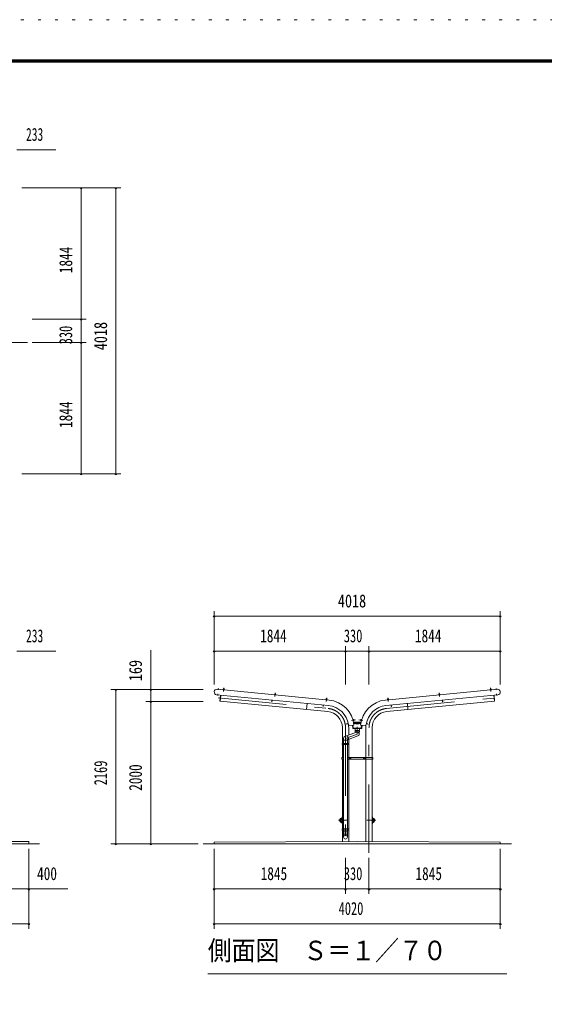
# Model space of a CAD drawing. Units: millimetres, scale not verified, with parts at other scales. Extents: x -31547 to 31550, y -14700 to 14700.
# Drawn here: x 3395 to 10760, y 748 to 14700 of the extents above; entities that cross this region are included whole.
import ezdxf
from ezdxf.enums import TextEntityAlignment as Align

# ---------------------------------------------------------------- set-up
doc = ezdxf.new("R2010")
doc.units = ezdxf.units.MM
doc.header["$LTSCALE"] = 80
doc.linetypes.add('USER3', pattern=[24, 12, -5, 2, -5])
doc.linetypes.add('USER4', pattern=[3, 0.5, -2.5])
for name, color, linetype, lineweight in [('0-2_1-07BOLD', 7, 'Continuous', 18), ('0-3_1-27CENTER', 3, 'USER3', 18), ('0-5_1-57DIM', 3, 'Continuous', 18), ('0-C_F-F1PAPER', 5, 'Continuous', 18), ('0-D_F-E_J_ADD', 5, 'USER4', 18)]:
    doc.layers.add(name, color=color, linetype=linetype, lineweight=lineweight)
doc.styles.add('ＭＳ ゴシック', font='')
doc.styles.get('ＭＳ ゴシック').set_extended_font_data('MS Gothic')

msp = doc.modelspace()

# ---------------------------------------------------------------- linework, layer by layer
at = {"layer": '0-2_1-07BOLD'}
for p, q in [((6159.33, 5220.87), (7732.16, 5069.41)), ((7739.84, 5146.03), (6166.71, 5297.51)), ((6256.78, 5299.61), (6256.29, 5294.51)), ((6262.75, 5293.89), (6263.24, 5298.99)), ((6977.95, 5225.02), (6978.44, 5230.12)), ((6984.9, 5229.5), (6984.41, 5224.4)), ((7701.24, 5169.88), (7707.21, 5169.31)), ((8529.77, 5146.03), (10102.9, 5297.51)), ((10110.28, 5220.87), (8537.46, 5069.41)), ((8568.37, 5169.88), (8562.4, 5169.31)), ((9284.71, 5229.5), (9285.2, 5224.4)), ((9291.66, 5225.02), (9291.17, 5230.12)), ((10006.86, 5293.89), (10006.37, 5298.99)), ((10012.83, 5299.61), (10013.32, 5294.51)), ((7431.14, 5098.4), (7422.8, 5011.71)), ((7700.1, 5160.64), (7699.61, 5155.53)), ((7706.07, 5154.91), (7706.57, 5160.01)), ((8563.54, 5154.91), (8563.04, 5160.01)), ((8569.51, 5160.64), (8570, 5155.53)), ((8838.47, 5098.4), (8846.81, 5011.71)), ((7925.26, 4535.54), (7925.26, 4758.54)), ((8007.54, 4813.19), (7984.89, 4809.2)), ((8014.36, 4758.54), (8014.36, 4652.4)), ((8025.7, 4787.84), (8087.79, 4793.43)), ((8073.91, 4792.18), (8079.19, 4752.66)), ((8079.18, 4752.66), (8190.43, 4752.66)), ((8079.8, 4868.02), (8084.85, 4868.91)), ((8085.97, 4862.51), (8080.93, 4861.62)), ((8081.24, 4837.66), (8188.38, 4837.66)), ((8185.57, 4822.66), (8084.04, 4822.66)), ((8095.11, 4864.38), (8086.43, 4862.85)), ((8104.81, 4718.36), (8104.81, 4745.36)), ((8174.51, 4864.38), (8183.18, 4862.85)), ((8181.82, 4793.43), (8243.91, 4787.84)), ((8183.64, 4862.51), (8188.68, 4861.62)), ((8189.81, 4868.02), (8184.76, 4868.91)), ((8190.43, 4752.66), (8195.71, 4792.18)), ((8255.25, 4758.54), (8255.25, 4340.54)), ((8344.36, 4340.54), (8344.36, 4758.54)), ((7942.3, 4606.92), (7942.3, 4535.54)), ((8125.4, 4692.82), (7960.4, 4632.76)), ((7997.3, 4587.68), (8144.21, 4641.14)), ((7997.3, 4535.54), (7997.3, 4606.92)), ((8107.3, 4708.24), (8107.3, 4718.36)), ((8162.31, 4718.36), (8162.31, 4708.24)), ((7925.26, 4340.54), (7925.26, 4519.54)), ((7940.7, 4535.54), (7940.7, 4519.54)), ((7997.3, 4584.47), (7942.3, 4584.47)), ((7942.3, 4519.54), (7942.3, 3335.54)), ((7997.31, 3335.54), (7997.31, 4519.54)), ((7998.9, 4519.54), (7998.9, 4535.54)), ((8014.36, 4519.54), (8014.36, 4340.54)), ((7923.66, 4327.54), (7917.56, 4327.54)), ((7923.66, 4314.54), (7923.66, 4340.54)), ((8015.96, 4340.54), (8015.96, 4314.54)), ((8045.96, 4314.54), (8045.96, 4340.54)), ((8223.66, 4340.54), (8223.66, 4314.54)), ((8253.65, 4340.54), (8253.65, 4314.54)), ((8345.96, 4314.54), (8345.96, 4340.54)), ((8352.05, 4327.54), (8345.96, 4327.54)), ((7925.26, 3335.54), (7925.26, 4314.54)), ((7997.31, 4314.54), (8352.05, 4314.54)), ((8014.36, 4314.54), (8014.36, 3335.54)), ((8255.25, 4314.54), (8255.25, 3156.94)), ((8344.36, 3156.5), (8344.36, 4314.54)), ((7921.81, 3490.54), (7925.26, 3490.54)), ((8344.36, 3490.54), (8347.81, 3490.54)), ((7925.26, 3424.54), (7921.81, 3424.54)), ((8347.81, 3424.54), (8344.36, 3424.54)), ((7925.26, 3319.54), (7925.26, 3156.14)), ((7940.7, 3335.54), (7940.7, 3319.54)), ((7942.3, 3319.54), (7942.3, 3294.08)), ((7997.3, 3319.54), (7997.3, 3294.08)), ((7998.9, 3319.54), (7998.9, 3335.54)), ((8014.36, 3156.56), (8014.36, 3319.54)), ((-7630.19, 3127.54), (3669.8, 3127.54)), ((3519.8, 3127.54), (3519.8, 3157.54)), ((10299.81, 3127.54), (5969.81, 3127.54))]:
    msp.add_line(p, q, dxfattribs=at)
for points in [[(6263.04, 5299.51), (6263.89, 5308.29), (6257.91, 5308.86), (6257.07, 5300.08)], [(6257.91, 5308.86), (6258.46, 5309.31), (6263.44, 5308.83), (6263.89, 5308.29)], [(10011.7, 5308.86), (10011.15, 5309.31), (10006.17, 5308.83), (10005.72, 5308.29)], [(10006.57, 5299.51), (10005.72, 5308.29), (10011.7, 5308.86), (10012.54, 5300.08)], [(6213.58, 5215.64), (6205.53, 5132.03), (6208.71, 5131.72)], [(7721.42, 4982.95), (6208.42, 5128.64), (6216.76, 5215.34)], [(6253.06, 5294.82), (6253.55, 5299.92), (6254.46, 5300.34), (6265.65, 5299.26), (6266.48, 5298.68), (6265.98, 5293.58)], [(6987.65, 5224.09), (6988.14, 5229.19), (6987.32, 5229.77), (6976.12, 5230.85), (6975.21, 5230.43), (6974.72, 5225.34)], [(6978.73, 5230.6), (6979.58, 5239.37), (6980.13, 5239.82), (6985.1, 5239.34), (6985.55, 5238.8)], [(6979.58, 5239.37), (6985.55, 5238.8), (6984.71, 5230.02)], [(7706.37, 5160.53), (7707.21, 5169.31), (7706.76, 5169.86), (7701.79, 5170.33), (7701.24, 5169.88), (7700.39, 5161.11)], [(8548.2, 4982.95), (10061.2, 5128.64), (10052.85, 5215.34)], [(8563.24, 5160.53), (8562.4, 5169.31), (8562.85, 5169.86), (8567.83, 5170.33), (8568.37, 5169.88), (8569.22, 5161.11)], [(9281.97, 5224.09), (9281.47, 5229.19), (9282.3, 5229.77), (9293.49, 5230.85), (9294.41, 5230.43), (9294.9, 5225.34)], [(9290.04, 5239.37), (9289.49, 5239.82), (9284.51, 5239.34), (9284.06, 5238.8), (9284.91, 5230.02)], [(9290.88, 5230.6), (9290.04, 5239.37), (9284.06, 5238.8)], [(10016.56, 5294.82), (10016.07, 5299.92), (10015.15, 5300.34), (10003.96, 5299.26), (10003.14, 5298.68), (10003.63, 5293.58)], [(10056.04, 5215.64), (10064.09, 5132.03), (10060.9, 5131.72)], [(6938.42, 5145.84), (6936.22, 5122.95), (6933.04, 5123.26), (6935.24, 5146.15)], [(7660.08, 5076.35), (7657.88, 5053.47), (7654.7, 5053.77), (7656.9, 5076.66)], [(7696.38, 5155.85), (7696.87, 5160.95), (7697.78, 5161.36), (7708.98, 5160.28), (7709.8, 5159.7), (7709.31, 5154.6)], [(8573.24, 5155.85), (8572.75, 5160.95), (8571.83, 5161.36), (8560.63, 5160.28), (8559.81, 5159.7), (8560.3, 5154.6)], [(8609.53, 5076.35), (8611.73, 5053.47), (8614.91, 5053.77), (8612.71, 5076.66)], [(9331.19, 5145.84), (9333.39, 5122.95), (9336.58, 5123.26), (9334.37, 5146.15)], [(7984.89, 4809.2), (7984.34, 4812.35), (8006.96, 4816.34)], [(8202.98, 4791.52), (8196.82, 4745.36), (8072.79, 4745.36), (8066.63, 4791.52)], [(8081.5, 4858.43), (8086.54, 4859.32), (8086.89, 4860.26), (8084.93, 4871.34), (8084.28, 4872.11), (8079.24, 4871.22)], [(8084.82, 4817.83), (8134.81, 4806.27), (8184.79, 4817.83)], [(8085.39, 4868.75), (8094.06, 4870.28), (8094.65, 4869.88), (8095.52, 4864.96), (8095.11, 4864.38), (8094.06, 4870.28)], [(8104.81, 4718.36), (8164.81, 4718.36), (8164.81, 4745.36)], [(8184.23, 4868.75), (8175.55, 4870.28), (8174.97, 4869.88), (8174.1, 4864.96), (8174.51, 4864.38), (8175.55, 4870.28)], [(8188.12, 4858.43), (8183.07, 4859.32), (8182.73, 4860.26), (8184.68, 4871.34), (8185.33, 4872.11), (8190.37, 4871.22)], [(8262.07, 4813.19), (8284.72, 4809.2), (8285.28, 4812.35), (8262.65, 4816.34)], [(8162.31, 4666.98), (8162.31, 4686.25), (8164.31, 4708.24), (8105.3, 4708.24), (8107.31, 4686.24)], [(7923.66, 4519.54), (7923.66, 4535.54), (8014.36, 4535.54), (8014.36, 4593.88)], [(8015.96, 4535.54), (8015.96, 4519.54), (7923.66, 4519.54)], [(7942.3, 4340.54), (7917.56, 4340.54), (7917.56, 4314.54), (7942.3, 4314.54)], [(8352.05, 4314.54), (8352.05, 4340.54), (7997.31, 4340.54)], [(7940.3, 3294.08), (7999.3, 3294.08), (7997.3, 3244.42), (7997.3, 3218.57)], [(7942.3, 3218.57), (7942.3, 3244.42), (7940.3, 3294.08)], [(3519.8, 3157.54), (-7480.19, 3157.54), (-7480.19, 3127.54)], [(6124.81, 3127.54), (6124.81, 3147.54), (8134.81, 3157.54), (10144.81, 3147.54), (10144.81, 3127.54)]]:
    msp.add_lwpolyline(points, dxfattribs=at)
for points in [[(6251.55, 5294.97), (6267.48, 5293.43), (6267.33, 5291.84), (6251.4, 5293.38)], [(6973.21, 5225.48), (6973.06, 5223.89), (6988.99, 5222.35), (6989.14, 5223.95)], [(9296.4, 5225.48), (9280.47, 5223.95), (9280.62, 5222.35), (9296.55, 5223.89)], [(10018.06, 5294.97), (10018.21, 5293.38), (10002.28, 5291.84), (10002.13, 5293.43)], [(7694.73, 5154.4), (7694.88, 5155.99), (7710.81, 5154.46), (7710.65, 5152.86)], [(8574.89, 5154.4), (8558.96, 5152.86), (8558.81, 5154.46), (8574.74, 5155.99)], [(8078.98, 4872.7), (8081.76, 4856.94), (8080.18, 4856.67), (8077.4, 4872.42)], [(8187.86, 4856.94), (8190.64, 4872.7), (8192.21, 4872.42), (8189.43, 4856.67)], [(8035.83, 4330.43), (8030.83, 4333.31), (8025.83, 4330.43), (8025.83, 4324.65), (8030.83, 4321.77), (8035.83, 4324.65)], [(8243.78, 4330.43), (8238.78, 4333.31), (8233.78, 4330.43), (8233.78, 4324.65), (8238.78, 4321.77), (8243.78, 4324.65)], [(8015.96, 3319.54), (7923.66, 3319.54), (7923.66, 3335.54), (8015.96, 3335.54)]]:
    msp.add_lwpolyline(points, close=True, dxfattribs=at)
for centre, radius in [((8030.83, 4327.54), 6.25), ((8030.83, 4327.54), 4.9), ((8238.78, 4327.54), 6.25), ((8238.78, 4327.54), 4.9)]:
    msp.add_circle(centre, radius, dxfattribs=at)
for centre, radius, start, end in [((6164.43, 5259.15), 38.62, 82.41238, 262.41238), ((6252.21, 5291.29), 2, 84.4998, 264.4998), ((6254.93, 5297.4), 2.88, 50.11574, 110.11574), ((6259.03, 5289.1), 10.75, 66.91203, 102.08795), ((6264.63, 5296.47), 2.88, 58.88425, 118.88425), ((6266.14, 5289.94), 2, 264.50061, 84.50061), ((6973.87, 5221.8), 2, 84.4998, 264.4998), ((6976.59, 5227.92), 2.88, 50.11574, 110.11574), ((6980.69, 5219.61), 10.75, 66.91203, 102.08795), ((6986.29, 5226.98), 2.88, 58.88425, 118.88425), ((6987.8, 5220.46), 2, 264.50061, 84.50061), ((9281.81, 5220.46), 2, 95.49939, 275.49939), ((9283.32, 5226.98), 2.88, 61.11575, 121.11575), ((9288.92, 5219.61), 10.75, 77.91205, 113.08797), ((9293.02, 5227.92), 2.88, 69.88426, 129.88426), ((9295.74, 5221.8), 2, 275.5002, 95.5002), ((10003.47, 5289.94), 2, 95.49939, 275.49939), ((10004.98, 5296.47), 2.88, 61.11575, 121.11575), ((10010.58, 5289.1), 10.75, 77.91205, 113.08797), ((10014.68, 5297.4), 2.88, 69.88426, 129.88426), ((10017.4, 5291.29), 2, 275.5002, 95.5002), ((10105.18, 5259.15), 38.62, 277.58762, 97.58762), ((7695.53, 5152.31), 2, 84.4998, 264.4998), ((7698.26, 5158.43), 2.88, 50.11574, 110.11574), ((7702.35, 5150.12), 10.75, 66.91203, 102.08795), ((7707.96, 5157.49), 2.88, 58.88425, 118.88425), ((7709.46, 5150.97), 2, 264.50061, 84.50061), ((7699.81, 4758.54), 312.55, 7.76237, 84.05869), ((7699.81, 4758.54), 389.55, 5.13863, 84.10165), ((8569.81, 4758.54), 389.55, 95.89835, 174.86137), ((8569.81, 4758.54), 312.55, 95.94131, 172.23763), ((8560.15, 5150.97), 2, 95.49939, 275.49939), ((8561.66, 5157.49), 2.88, 61.11575, 121.11575), ((8567.26, 5150.12), 10.75, 77.91205, 113.08797), ((8571.35, 5158.43), 2.88, 69.88426, 129.88426), ((8574.08, 5152.31), 2, 275.5002, 95.5002), ((7699.81, 4758.54), 225.45, 0, 84.50003), ((8569.81, 4758.54), 225.45, 95.49997, 180), ((8024.35, 4802.78), 15, 187.76337, 275.1433), ((7699.81, 4758.54), 314.55, 0, 6.42661), ((8075.23, 4871.02), 2.38, 10.01471, 190.01471), ((8078.35, 4857.36), 1.68, 190.00774, 10.00774), ((8082.23, 4870.1), 2.88, 335.62325, 35.62325), ((8075.32, 4863.93), 10.75, 352.41954, 27.59546), ((8083.93, 4860.5), 2.88, 344.39175, 44.39175), ((8185.69, 4860.5), 2.88, 135.60825, 195.60825), ((8194.29, 4863.93), 10.75, 152.40454, 187.58046), ((8187.38, 4870.1), 2.88, 144.37675, 204.37675), ((8191.26, 4857.36), 1.68, 169.99226, 349.99226), ((8194.38, 4871.02), 2.38, 349.98529, 169.98529), ((8245.26, 4802.78), 15, 264.8567, 352.23663), ((8569.81, 4758.54), 314.55, 173.57339, 180), ((7969.81, 4606.92), 27.5, 110.0018, 180), ((7966.01, 4605.54), 44.27, 341.60916, 58.39587), ((8134.81, 4666.98), 27.5, 289.99896, 110.00061), ((7921.81, 3457.54), 33, 90, 270), ((8347.81, 3457.54), 33, 270, 90), ((7921.81, 3457.54), 22.5, 81.18303, 278.81697), ((7920.66, 3457.54), 21.35, 77.56236, 282.43764), ((7920.66, 3457.54), 19.05, 76.03204, 283.96796), ((8348.95, 3457.54), 21.35, 257.56236, 102.43764), ((8348.95, 3457.54), 19.05, 256.03204, 103.96796), ((8347.81, 3457.54), 22.5, 261.18303, 98.81697), ((7969.81, 3243.44), 27.55, 3.55867, 176.44133), ((7969.81, 3216.86), 27.55, 3.55867, 176.44133), ((7969.81, 3220.28), 27.55, 183.56303, 356.43697)]:
    msp.add_arc(centre, radius, start, end, dxfattribs=at)
at = {"layer": '0-3_1-27CENTER'}
for p, q in [((-7460.19, 10496.54), (3499.81, 10496.54)), ((3499.81, 10166.54), (-7460.19, 10166.54)), ((6183.53, 5306.31), (6181.85, 5288.85)), ((6256.82, 5266.17), (6261.78, 5317.69)), ((10007.83, 5317.69), (10012.79, 5266.17)), ((10087.77, 5288.85), (10086.09, 5306.31)), ((6176.3, 5231.29), (6174.29, 5210.38)), ((6179.64, 5176.16), (7725.69, 5027.3)), ((6978.48, 5196.68), (6983.44, 5248.2)), ((7700.14, 5127.19), (7705.1, 5178.71)), ((8543.93, 5027.3), (10089.97, 5176.16)), ((8564.51, 5178.71), (8569.47, 5127.19)), ((9286.17, 5248.2), (9291.13, 5196.68)), ((10095.32, 5210.38), (10093.31, 5231.29)), ((7969.81, 4758.54), (7969.81, 2998.86)), ((8111.32, 4870.28), (8054.49, 4860.26)), ((8215.12, 4860.26), (8158.29, 4870.28)), ((8299.81, 2998.86), (8299.81, 4758.54)), ((8043.33, 4327.54), (8018.33, 4327.54)), ((8030.83, 4340.04), (8030.83, 4315.04)), ((8251.28, 4327.54), (8226.28, 4327.54)), ((8238.78, 4340.04), (8238.78, 4315.04)), ((7921.81, 3507.54), (7921.81, 3407.54)), ((8347.81, 3507.54), (8347.81, 3407.54)), ((8001.81, 3457.54), (7871.81, 3457.54)), ((8267.81, 3457.54), (8397.8, 3457.54))]:
    msp.add_line(p, q, dxfattribs=at)
msp.add_lwpolyline([(8134.81, 4770.96), (8134.81, 4666.98), (7969.81, 4606.92)], dxfattribs=at)
for centre, start, end in [((7699.81, 4758.54), 0, 84.50003), ((8569.81, 4758.54), 95.49997, 180)]:
    msp.add_arc(centre, 270, start, end, dxfattribs=at)
at = {"layer": '0-5_1-57DIM'}
for p, q in [((3352.8, 12875.53), (3902.3, 12875.53)), ((3422.8, 12340.54), (4814.81, 12340.54)), ((4268.81, 12340.54), (4240.81, 12340.54)), ((4254.81, 12340.54), (4254.81, 10496.54)), ((4758.81, 12340.54), (4730.81, 12340.54)), ((4744.81, 12340.54), (4744.81, 8322.54)), ((3569.81, 10496.54), (4324.81, 10496.54)), ((4268.81, 10496.54), (4240.81, 10496.54)), ((4254.81, 10496.54), (4254.81, 10166.54)), ((4324.81, 10166.54), (3569.81, 10166.54)), ((4268.81, 10166.54), (4240.81, 10166.54)), ((4254.81, 10166.54), (4254.81, 8322.54)), ((3422.8, 8322.54), (4814.81, 8322.54)), ((4268.81, 8322.54), (4240.81, 8322.54)), ((4758.81, 8322.54), (4730.81, 8322.54)), ((6139.81, 6322.54), (6111.81, 6322.54)), ((6125.81, 5366.54), (6125.81, 6392.54)), ((6125.81, 6322.54), (10143.81, 6322.54)), ((10157.81, 6322.54), (10129.81, 6322.54)), ((10143.81, 5366.54), (10143.81, 6392.54)), ((7969.81, 5366.54), (7969.81, 5902.54)), ((8299.81, 5902.54), (8299.81, 5366.54)), ((3352.8, 5832.54), (3902.3, 5832.54)), ((5234.81, 5296.54), (5234.81, 5846.04)), ((6139.81, 5832.54), (6111.81, 5832.54)), ((6125.81, 5832.54), (7969.81, 5832.54)), ((7983.81, 5832.54), (7955.81, 5832.54)), ((7969.81, 5832.54), (8299.81, 5832.54)), ((8313.81, 5832.54), (8285.81, 5832.54)), ((8299.81, 5832.54), (10143.81, 5832.54)), ((10157.81, 5832.54), (10129.81, 5832.54)), ((4674.81, 5296.54), (5969.81, 5296.54)), ((4758.81, 5296.54), (4730.81, 5296.54)), ((4744.81, 3127.54), (4744.81, 5296.54)), ((5248.81, 5296.54), (5220.81, 5296.54)), ((5234.81, 5127.54), (5234.81, 5296.54)), ((5969.81, 5127.54), (5164.81, 5127.54)), ((5248.81, 5127.54), (5220.81, 5127.54)), ((5234.81, 3127.54), (5234.81, 5127.54)), ((5899.81, 3127.54), (4674.81, 3127.54)), ((4758.81, 3127.54), (4730.81, 3127.54)), ((5248.81, 3127.54), (5220.81, 3127.54)), ((3519.8, 3057.54), (3519.8, 1932.54)), ((6124.81, 1932.54), (6124.81, 3057.54)), ((10144.81, 3057.54), (10144.81, 1932.54)), ((7969.81, 2928.86), (7969.81, 2422.54)), ((8299.81, 2422.54), (8299.81, 2928.86)), ((3119.81, 2492.54), (3519.8, 2492.54)), ((3533.8, 2492.54), (3505.8, 2492.54)), ((3519.8, 2492.54), (4069.3, 2492.54)), ((6138.81, 2492.54), (6110.81, 2492.54)), ((6124.81, 2492.54), (7969.81, 2492.54)), ((7983.81, 2492.54), (7955.81, 2492.54)), ((7969.81, 2492.54), (8299.81, 2492.54)), ((8313.81, 2492.54), (8285.81, 2492.54)), ((8299.81, 2492.54), (10144.81, 2492.54)), ((10158.8, 2492.54), (10130.8, 2492.54)), ((-7480.19, 2002.54), (3519.8, 2002.54)), ((3533.8, 2002.54), (3505.8, 2002.54)), ((6138.81, 2002.54), (6110.81, 2002.54)), ((6124.81, 2002.54), (10144.81, 2002.54)), ((10158.8, 2002.54), (10130.8, 2002.54)), ((10234.81, 1302.54), (6034.81, 1302.54))]:
    msp.add_line(p, q, dxfattribs=at)
for centre in [(4254.81, 12340.54), (4744.81, 12340.54), (4254.81, 10496.54), (4254.81, 10166.54), (4254.81, 8322.54), (4744.81, 8322.54), (6125.81, 6322.54), (10143.81, 6322.54), (6125.81, 5832.54), (7969.81, 5832.54), (8299.81, 5832.54), (10143.81, 5832.54), (4744.81, 5296.54), (5234.81, 5296.54), (5234.81, 5127.54), (4744.81, 3127.54), (5234.81, 3127.54), (3519.8, 2492.54), (6124.81, 2492.54), (7969.81, 2492.54), (8299.81, 2492.54), (10144.8, 2492.54), (3519.8, 2002.54), (6124.81, 2002.54), (10144.8, 2002.54)]:
    msp.add_arc(centre, 14, 180, 0, dxfattribs=at)
at = {"layer": '0-C_F-F1PAPER'}
for points in [[(30850.35, -14000), (30850.35, 14140), (-9329.65, 14140), (-9329.65, -14000)], [(30846.85, -13996.5), (30846.85, 14136.5), (-9326.15, 14136.5), (-9326.15, -13996.5)], [(30843.35, -13993), (-9322.65, -13993), (-9322.65, 14133), (30843.35, 14133)], [(30839.85, -13989.5), (30839.85, 14129.5), (-9319.15, 14129.5), (-9319.15, -13989.5)], [(30836.35, -13986), (-9315.65, -13986), (-9315.65, 14126), (30836.35, 14126)], [(30832.85, -13982.5), (30832.85, 14122.5), (-9312.15, 14122.5), (-9312.15, -13982.5)], [(30829.35, -13979), (-9308.65, -13979), (-9308.65, 14119), (30829.35, 14119)], [(30825.85, -13975.5), (30825.85, 14115.5), (-9305.15, 14115.5), (-9305.15, -13975.5)], [(30822.35, -13972), (30822.35, 14112), (-9301.65, 14112), (-9301.65, -13972)], [(30818.85, -13968.5), (30818.85, 14108.5), (-9298.15, 14108.5), (-9298.15, -13968.5)], [(30815.35, -13965), (-9294.65, -13965), (-9294.65, 14105), (30815.35, 14105)]]:
    msp.add_lwpolyline(points, close=True, dxfattribs=at)
at = {"layer": '0-D_F-E_J_ADD'}
msp.add_lwpolyline([(31550.35, -14700), (-10029.65, -14700), (-10029.65, 14700), (31550.35, 14700)], close=True, dxfattribs=at)

# ---------------------------------------------------------------- texts
at = {"layer": '0-5_1-57DIM', "color": 7, "style": 'ＭＳ ゴシック'}
for s, height, width, p in [('233', 182.3, 0.65, (3481.36, 12945.53)), ('4018', 182.3, 0.8, (7863.2, 6392.54)), ('233', 182.3, 0.65, (3481.36, 5902.54)), ('1844', 182.3, 0.75, (6771.23, 5902.54)), ('330', 182.3, 0.7, (7946.05, 5902.54)), ('1844', 182.3, 0.75, (8945.23, 5902.54)), ('400', 182.3, 0.75, (3636.88, 2562.54)), ('1845', 182.3, 0.75, (6778.19, 2562.54)), ('330', 182.3, 0.7, (7946.05, 2562.54)), ('1845', 182.3, 0.75, (8953.19, 2562.54)), ('4020', 182.3, 0.7, (7873.15, 2072.54)), ('側面図\u3000Ｓ＝１／７０', 273.5, 0.9, (6034.81, 1409.85))]:
    msp.add_text(s, height=height, dxfattribs=dict(at, width=width)).set_placement(p, align=Align.BOTTOM_LEFT)
for s, width, p in [('1844', 0.75, (4184.81, 11141.96)), ('330', 0.7, (4184.81, 10142.78)), ('4018', 0.8, (4674.81, 10059.94)), ('1844', 0.75, (4184.81, 8967.96)), ('169', 0.8, (5164.81, 5411.58)), ('2169', 0.7, (4674.81, 3948.31)), ('2000', 0.75, (5164.81, 3871.29))]:
    msp.add_text(s, height=182.3, rotation=90, dxfattribs=dict(at, width=width)).set_placement(p, align=Align.BOTTOM_LEFT)

doc.saveas('drawing.dxf')
